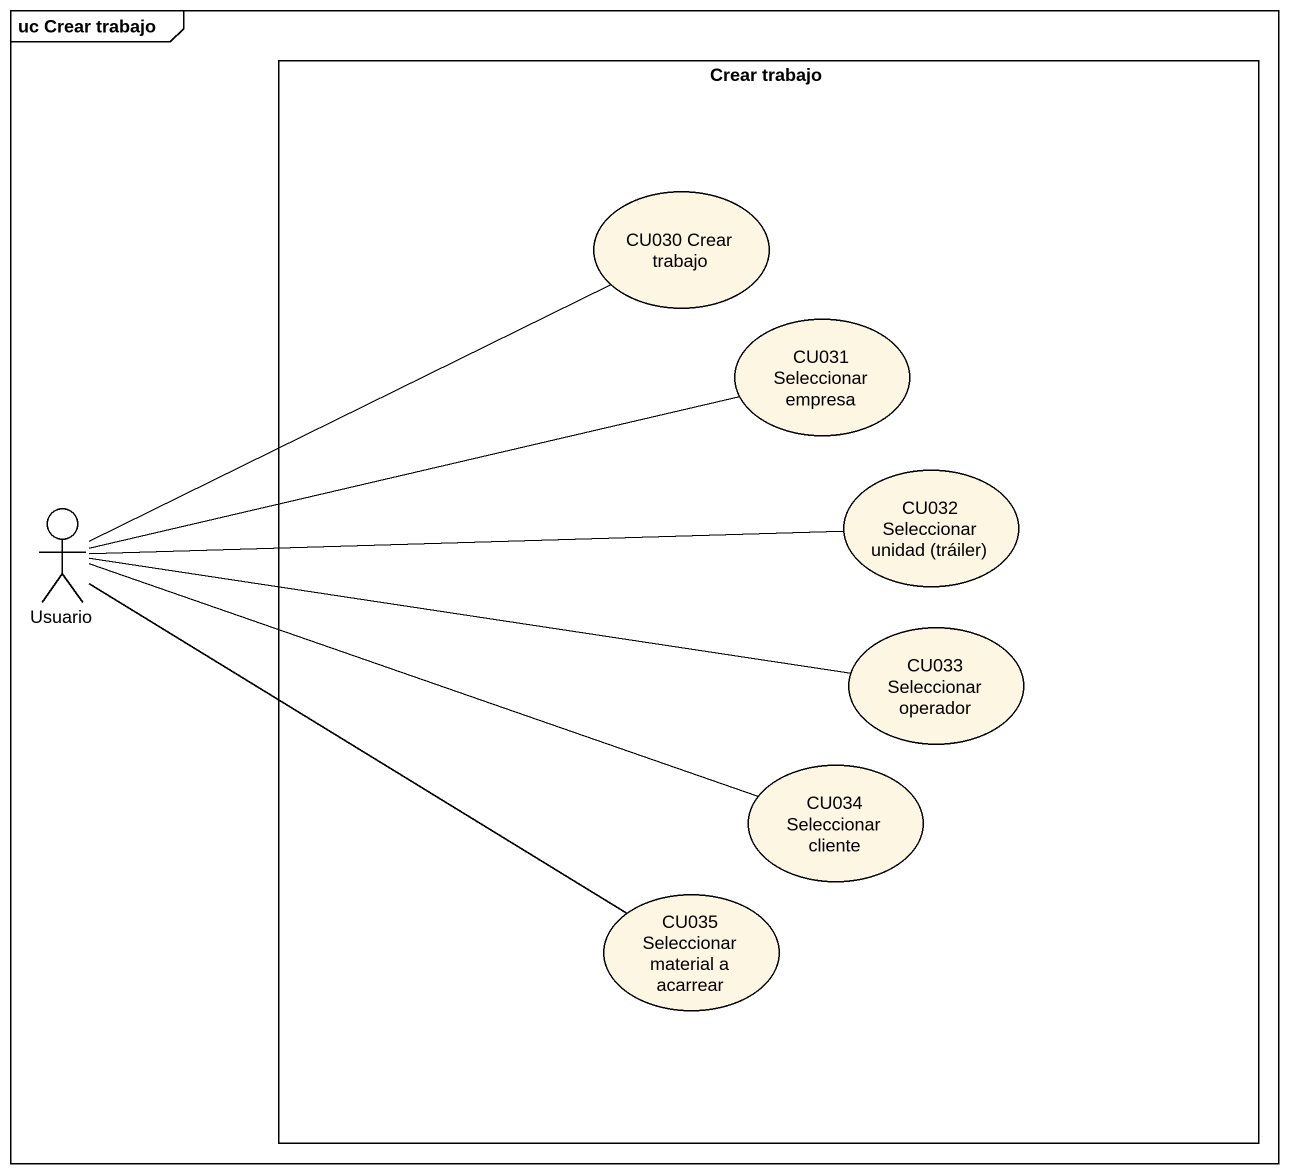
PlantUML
@startuml
mainframe uc Crear trabajo
rectangle "Crear trabajo" as Crear_trabajo {
  usecase "CU030 Crear trabajo" as CU030_Crear_trabajo
  usecase "CU031 Seleccionar empresa" as CU031_Seleccionar_empresa
  usecase "CU032 Seleccionar unidad (tráiler)" as CU032_Seleccionar_unidad
  usecase "CU033 Seleccionar operador" as CU033_Seleccionar_operador
  usecase "CU034 Seleccionar cliente" as CU034_Seleccionar_cliente
  usecase "CU035 Seleccionar material a acarrear" as CU035_Seleccionar_material
}
actor Usuario
Usuario -right- CU030_Crear_trabajo
Usuario -right- CU031_Seleccionar_empresa
Usuario -right- CU032_Seleccionar_unidad
Usuario -right- CU033_Seleccionar_operador
Usuario -right- CU034_Seleccionar_cliente
Usuario -right- CU035_Seleccionar_material
@enduml
